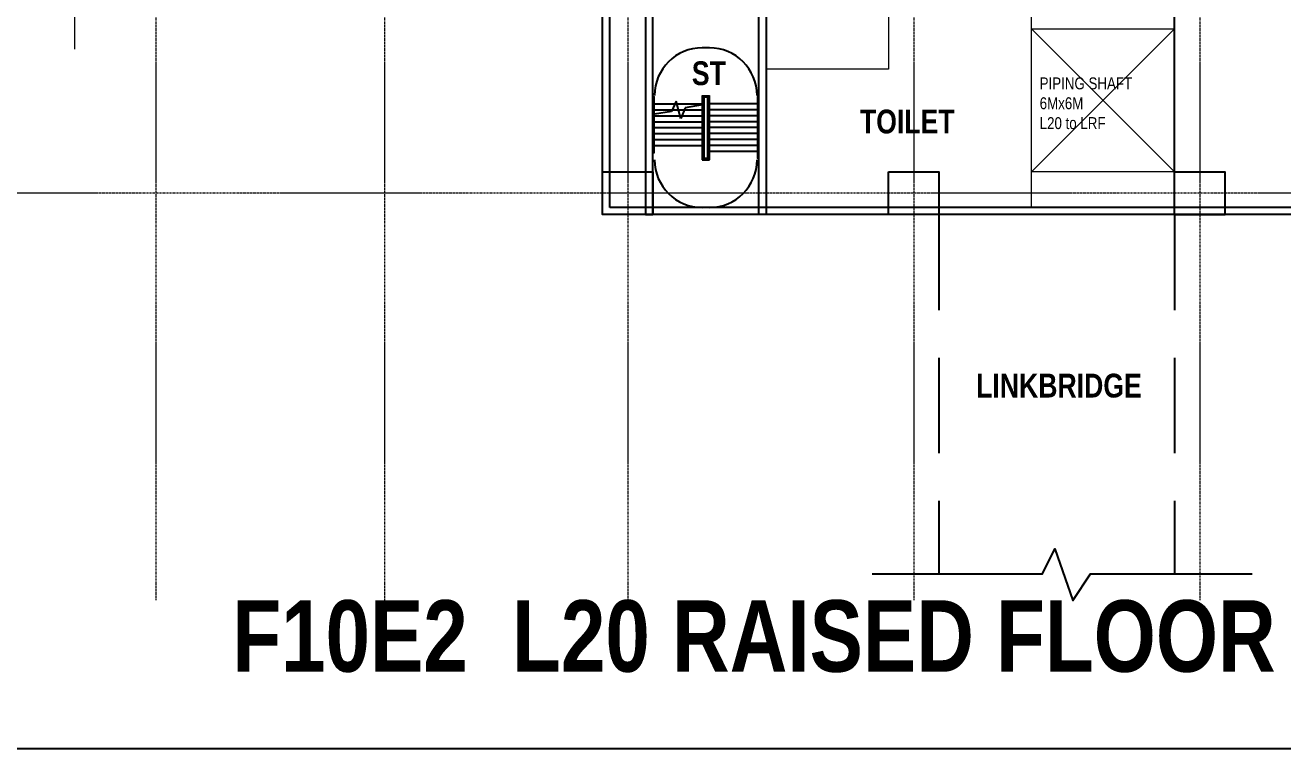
# Model space of a CAD drawing. Extents: x -15449 to 568150, y -1239737 to 53667.
# Drawn here: x 435134 to 487903, y -175944 to -145585 of the extents above; entities that cross this region are included whole.
import ezdxf

# ---------------------------------------------------------------- set-up
doc = ezdxf.new("R2010")
doc.units = 0
doc.header["$LTSCALE"] = 8
doc.linetypes.add('IDA - Grid Line', pattern=[3500, 2000, -500, 500, -500])
doc.linetypes.add('IDA - Hidden 2-1', pattern=[750, 500, -250])
doc.layers.get('0').update_dxf_attribs({"color": 1, "linetype": 'CONTINUOUS'})
doc.layers.get('Defpoints').update_dxf_attribs({"linetype": 'CONTINUOUS'})
doc.layers.add('000_CTCI_CSA', color=7, linetype='CONTINUOUS')
doc.layers.add('A-_ANOTGRID_E', color=7, linetype='CONTINUOUS', lineweight=9)
for name, color, linetype, lineweight, true_color in [('A-_RALG----_E1-1', 4, 'CONTINUOUS', 9, 0x00ffff), ('A-_RALG----_E3-1', 4, 'CONTINUOUS', 9, 0x00ffff), ('Block - Cargo Lift_dwg', 7, 'CONTINUOUS', 9, 0x767676)]:
    doc.layers.add(name, color=color, linetype=linetype, lineweight=lineweight, true_color=true_color)
doc.styles.add('Site Area', font='arial.ttf', dxfattribs={"width": 0.8})
doc.styles.get("Standard").update_dxf_attribs({"font": 'arial.ttf', "width": 0.8})

# ---------------------------------------------------------------- blocks, each defined once
blk = doc.blocks.new('column grid')
at = {"color": 252, "elevation": 0}
for points in [[(-60454.4, -102438.8), (-58354.4, -102438.8), (-58354.4, -104238.8), (-60454.4, -104238.8)], [(-48454.4, -102439.3), (-46354.4, -102439.3), (-46354.4, -104239.3), (-48454.4, -104239.3)], [(-36454.4, -102439.4), (-34354.4, -102439.4), (-34354.4, -104239.4), (-36454.4, -104239.4)]]:
    blk.add_lwpolyline(points, close=True, dxfattribs=at)
at = {"layer": 'A-_ANOTGRID_E', "color": 8, "linetype": 'IDA - Grid Line', "ltscale": 0.005, "true_color": 0x808080}
for p, q in [((-79204.4, 9427, 0), (-79204.4, -120414.2, 0)), ((-69604.4, 9427, 0), (-69604.4, -120414.2, 0)), ((-59404.4, 9427, 0), (-59404.4, -120414.2, 0)), ((-47404.4, 9427, 0), (-47404.4, -120414.2, 0)), ((-35404.4, 9427, 0), (-35404.4, -120414.2, 0)), ((29680.4, -103338.8, 0), (-104784.6, -103338.8, 0))]:
    blk.add_line(p, q, dxfattribs=at)
at = {"layer": 'Defpoints', "color": 2, "elevation": 0}
blk.add_lwpolyline([(-127418.5, 34485), (48331.5, 34485), (48331.5, -126648), (-127418.5, -126648)], close=True, dxfattribs=at)
blk = doc.blocks.new('CTCI_Building Footprint and Grid')
at = {"color": 8}
for p, q in [((1931676, -963272, 0), (1931376, -963272, 0)), ((1929296, -965622, 0), (1929336, -965622, 0)), ((1929376, -965622, 0), (1931376, -965622, 0)), ((1930279, -965510, 0), (1930086, -965949, 0)), ((1930230, -965622, 0), (1930309, -965622, 0)), ((1930473, -966234, 0), (1930279, -965510, 0)), ((1931376, -965671, 0), (1930666, -965794, 0)), ((1933676, -965622, 0), (1931676, -965622, 0)), ((1933756, -965622, 0), (1933716, -965622, 0)), ((1929296, -965872, 0), (1929336, -965872, 0)), ((1929336, -966062, 0), (1929296, -966073, 0)), ((1929296, -966122, 0), (1929336, -966122, 0)), ((1929376, -965872, 0), (1931376, -965872, 0)), ((1930086, -965949, 0), (1929376, -966051, 0)), ((1929376, -966122, 0), (1931376, -966122, 0)), ((1930120, -965872, 0), (1930376, -965872, 0)), ((1930443, -966122, 0), (1930522, -966122, 0)), ((1930666, -965794, 0), (1930473, -966234, 0)), ((1933676, -965872, 0), (1931676, -965872, 0)), ((1933676, -966122, 0), (1931676, -966122, 0)), ((1933756, -965872, 0), (1933716, -965872, 0)), ((1933756, -966122, 0), (1933716, -966122, 0)), ((1929296, -966372, 0), (1929336, -966372, 0)), ((1929296, -966622, 0), (1929336, -966622, 0)), ((1929376, -966372, 0), (1931376, -966372, 0)), ((1929376, -966622, 0), (1931376, -966622, 0)), ((1933676, -966372, 0), (1931676, -966372, 0)), ((1933676, -966622, 0), (1931676, -966622, 0)), ((1933756, -966372, 0), (1933716, -966372, 0)), ((1933756, -966622, 0), (1933716, -966622, 0)), ((1929296, -966872, 0), (1929336, -966872, 0)), ((1929296, -967122, 0), (1929336, -967122, 0)), ((1929376, -966872, 0), (1931376, -966872, 0)), ((1929376, -967122, 0), (1931376, -967122, 0)), ((1933676, -966872, 0), (1931676, -966872, 0)), ((1933676, -967122, 0), (1931676, -967122, 0)), ((1933756, -966872, 0), (1933716, -966872, 0)), ((1933756, -967122, 0), (1933716, -967122, 0)), ((1929296, -967372, 0), (1929336, -967372, 0)), ((1929376, -967372, 0), (1931376, -967372, 0)), ((1933676, -967372, 0), (1931676, -967372, 0)), ((1933676, -967622, 0), (1931676, -967622, 0)), ((1933756, -967372, 0), (1933716, -967372, 0)), ((1933756, -967622, 0), (1933716, -967622, 0)), ((1931676, -967972, 0), (1931376, -967972, 0)), ((1931376, -967972, 0), (1931676, -967972, 0)), ((1931676, -969972, 0), (1931376, -969972, 0))]:
    blk.add_line(p, q, dxfattribs=at)
for centre, start, end in [((1931376, -965272, 0), 90, 180), ((1931676, -965272, 0), 0, 90), ((1931376, -967972, 0), 180, 270), ((1931676, -967972, 0), 270, 0)]:
    blk.add_arc(centre, 2000, start, end, dxfattribs=at)
at = {"layer": '000_CTCI_CSA', "color": 8}
for p, q in [((1927196, -970272, 0), (1927197, -936372, 0)), ((1927496, -969972, 0), (1927496, -936372, 0)), ((1928997, -960372, 0), (1928997, -970272, 0)), ((1929296, -970272, 0), (1929296, -960372, 0)), ((1933756, -970272, 0), (1933756, -960672, 0)), ((1934056, -960672, 0), (1934056, -970272, 0)), ((2001257, -970272, 0), (1927196, -970272, 0)), ((2000957, -969972, 0), (1927496, -969972, 0)), ((1928997, -970272, 0), (1929296, -970272, 0)), ((1934056, -970272, 0), (1933756, -970272, 0))]:
    blk.add_line(p, q, dxfattribs=at)
at = {"layer": 'A-_RALG----_E1-1', "color": 8}
for p, q in [((1929336, -965322, 0), (1929376, -965322, 0)), ((1929336, -965622, 0), (1929336, -965322, 0)), ((1929336, -966062, 0), (1929336, -965622, 0)), ((1929376, -965622, 0), (1929376, -965322, 0)), ((1929376, -966051, 0), (1929376, -965622, 0)), ((1933716, -965321, 0), (1933676, -965321, 0)), ((1933676, -965321, 0), (1933676, -965371, 0)), ((1933676, -965371, 0), (1933676, -967621, 0)), ((1933716, -965321, 0), (1933716, -965371, 0)), ((1933716, -965371, 0), (1933716, -967621, 0)), ((1929376, -966051, 0), (1929336, -966062, 0)), ((1929336, -967622, 0), (1929336, -966062, 0)), ((1929376, -967622, 0), (1929376, -966051, 0)), ((1929336, -967672, 0), (1929336, -967622, 0)), ((1929336, -967672, 0), (1929376, -967672, 0)), ((1929376, -967672, 0), (1929376, -967622, 0)), ((1933676, -967621, 0), (1933676, -967921, 0)), ((1933716, -967621, 0), (1933716, -967921, 0)), ((1933716, -967921, 0), (1933676, -967921, 0))]:
    blk.add_line(p, q, dxfattribs=at)
at = {"layer": 'A-_RALG----_E3-1', "color": 8}
for p, q in [((1931376, -965272, 0), (1931676, -965272, 0)), ((1931376, -965622, 0), (1931376, -965272, 0)), ((1931376, -965622, 0), (1931401, -965622, 0)), ((1931376, -965671, 0), (1931376, -965622, 0)), ((1931401, -965622, 0), (1931376, -965622, 0)), ((1931401, -965671, 0), (1931376, -965671, 0)), ((1931376, -967622, 0), (1931376, -965671, 0)), ((1931401, -965671, 0), (1931376, -965671, 0)), ((1931376, -967622, 0), (1931376, -965671, 0)), ((1931401, -965297, 0), (1931651, -965297, 0)), ((1931401, -965622, 0), (1931401, -965297, 0)), ((1931401, -965622, 0), (1931406, -965622, 0)), ((1931401, -965671, 0), (1931401, -965622, 0)), ((1931406, -965622, 0), (1931401, -965622, 0)), ((1931406, -965671, 0), (1931401, -965671, 0)), ((1931406, -965671, 0), (1931401, -965671, 0)), ((1931406, -965671, 0), (1931401, -965671, 0)), ((1931401, -967622, 0), (1931401, -965671, 0)), ((1931406, -965671, 0), (1931401, -965671, 0)), ((1931406, -965671, 0), (1931401, -965671, 0)), ((1931406, -965671, 0), (1931401, -965671, 0)), ((1931401, -967622, 0), (1931401, -965671, 0)), ((1931446, -965622, 0), (1931451, -965622, 0)), ((1931451, -965622, 0), (1931446, -965622, 0)), ((1931451, -965671, 0), (1931446, -965671, 0)), ((1931451, -965671, 0), (1931446, -965671, 0)), ((1931451, -965671, 0), (1931446, -965671, 0)), ((1931451, -965671, 0), (1931446, -965671, 0)), ((1931451, -965671, 0), (1931446, -965671, 0)), ((1931451, -965671, 0), (1931446, -965671, 0)), ((1931451, -965347, 0), (1931601, -965347, 0)), ((1931451, -965622, 0), (1931451, -965347, 0)), ((1931451, -965622, 0), (1931476, -965622, 0)), ((1931451, -965671, 0), (1931451, -965622, 0)), ((1931476, -965622, 0), (1931451, -965622, 0)), ((1931476, -965671, 0), (1931451, -965671, 0)), ((1931451, -967622, 0), (1931451, -965671, 0)), ((1931476, -965671, 0), (1931451, -965671, 0)), ((1931451, -967622, 0), (1931451, -965671, 0)), ((1931476, -965622, 0), (1931476, -965347, 0)), ((1931476, -965671, 0), (1931476, -965622, 0)), ((1931476, -967622, 0), (1931476, -965671, 0)), ((1931476, -967622, 0), (1931476, -965671, 0)), ((1931576, -965347, 0), (1931576, -965372, 0)), ((1931576, -965372, 0), (1931576, -965622, 0)), ((1931576, -965622, 0), (1931576, -967622, 0)), ((1931601, -965347, 0), (1931601, -965372, 0)), ((1931601, -965372, 0), (1931601, -965622, 0)), ((1931601, -965622, 0), (1931601, -967622, 0)), ((1931651, -965297, 0), (1931651, -965372, 0)), ((1931651, -965372, 0), (1931651, -965622, 0)), ((1931651, -965622, 0), (1931651, -967622, 0)), ((1931676, -965272, 0), (1931676, -965372, 0)), ((1931676, -965372, 0), (1931676, -965622, 0)), ((1931676, -965622, 0), (1931676, -967622, 0)), ((1931376, -967972, 0), (1931376, -967622, 0)), ((1931376, -967972, 0), (1931376, -967622, 0)), ((1931401, -967947, 0), (1931401, -967622, 0)), ((1931401, -967947, 0), (1931401, -967622, 0)), ((1931451, -967897, 0), (1931451, -967622, 0)), ((1931451, -967897, 0), (1931451, -967622, 0)), ((1931476, -967897, 0), (1931476, -967622, 0)), ((1931476, -967897, 0), (1931476, -967622, 0)), ((1931601, -967622, 0), (1931576, -967622, 0)), ((1931576, -967622, 0), (1931601, -967622, 0)), ((1931576, -967622, 0), (1931576, -967897, 0)), ((1931576, -967622, 0), (1931601, -967622, 0)), ((1931576, -967622, 0), (1931576, -967897, 0)), ((1931606, -967622, 0), (1931601, -967622, 0)), ((1931601, -967622, 0), (1931606, -967622, 0)), ((1931601, -967622, 0), (1931601, -967897, 0)), ((1931601, -967622, 0), (1931606, -967622, 0)), ((1931601, -967622, 0), (1931601, -967897, 0)), ((1931651, -967622, 0), (1931646, -967622, 0)), ((1931646, -967622, 0), (1931651, -967622, 0)), ((1931646, -967622, 0), (1931651, -967622, 0)), ((1931676, -967622, 0), (1931651, -967622, 0)), ((1931651, -967622, 0), (1931676, -967622, 0)), ((1931651, -967622, 0), (1931651, -967947, 0)), ((1931651, -967622, 0), (1931676, -967622, 0)), ((1931651, -967622, 0), (1931651, -967947, 0)), ((1931676, -967622, 0), (1931676, -967972, 0)), ((1931676, -967622, 0), (1931676, -967972, 0)), ((1931676, -967972, 0), (1931376, -967972, 0)), ((1931676, -967972, 0), (1931376, -967972, 0)), ((1931651, -967947, 0), (1931401, -967947, 0)), ((1931651, -967947, 0), (1931401, -967947, 0)), ((1931601, -967897, 0), (1931451, -967897, 0)), ((1931601, -967897, 0), (1931451, -967897, 0))]:
    blk.add_line(p, q, dxfattribs=at)
at = {"color": 252}
blk.add_blockref('column grid', (1987651, -866033, 0), dxfattribs=at)
at = {"color": 252, "insert": (1930939, -963839, 0), "char_height": 1000, "attachment_point": 1, "style": 'Site Area'}
blk.add_mtext_dynamic_manual_height_columns('{\\fArial|b1|i0|c0|p34;ST}', width=3027.31, gutter_width=24255, heights=[0], dxfattribs=at)

msp = doc.modelspace()

# ---------------------------------------------------------------- linework, layer by layer
at = {"layer": '000_CTCI_CSA', "color": 8, "linetype": 'IDA - Hidden 2-1', "true_color": 0x808080}
for p, q in [((473464.1147, -153535.3554, 0), (473464.1147, -168596.204, 0)), ((483364.1147, -153535.4228, 0), (483364.1147, -168596.6495, 0))]:
    msp.add_line(p, q, dxfattribs=at)
at = {"layer": '000_CTCI_CSA', "color": 8, "ltscale": 0.1, "true_color": 0x808080, "elevation": 0}
msp.add_lwpolyline([(479764.1147, -112577.0636), (509463.6678, -112577.0636), (509463.6678, -133434.7793), (512750.2089, -133434.7793), (512750.2092, -153234.7791), (483364.1147, -153234.7791), (483364.1147, -143635.4228), (479763.9769, -143635.4228), (479764.1147, -112577.0636)], dxfattribs=at)
at = {"layer": '000_CTCI_CSA', "color": 8, "true_color": 0x808080, "elevation": 0}
msp.add_lwpolyline([(470665.9438, -168596.6495), (477825.6147, -168596.6495), (478335.6147, -167558.6495), (479092.6147, -169714.6495), (479837.6147, -168596.6495), (486619.9438, -168596.6495)], dxfattribs=at)
at = {"layer": 'Block - Cargo Lift_dwg', "color": 8, "linetype": 'IDA - Grid Line', "true_color": 0x808080}
for p, q in [((477364.1147, -145735.5634, 0), (483364.1147, -151735.5634, 0)), ((477364.1147, -151735.5634, 0), (483364.1147, -145735.5634, 0))]:
    msp.add_line(p, q, dxfattribs=at)
at = {"layer": 'Block - Cargo Lift_dwg', "color": 8, "true_color": 0x808080, "elevation": 0}
msp.add_lwpolyline([(437207.4093, -130637), (437207.4093, -137796.6709), (438245.4093, -138306.6709), (436089.4093, -139063.6709), (437207.4093, -139808.6709), (437207.4093, -146591)], dxfattribs=at)
at = {"layer": 'Block - Cargo Lift_dwg', "color": 8, "ltscale": 0.1, "true_color": 0x808080, "elevation": 0}
msp.add_lwpolyline([(477364.1147, -147434.7793), (477364.1147, -143635.3554), (473464.1147, -143635.3554), (473464.1147, -143635.3554), (471364.1147, -143635.3554), (471364.1147, -147434.7793), (466223.6677, -147434.7793), (466223.6677, -153234.7728), (477364.1147, -153234.7798), (477364.1147, -147434.7793)], dxfattribs=at)
at = {"layer": 'Block - Cargo Lift_dwg', "color": 8, "true_color": 0x808080, "elevation": 0}
msp.add_lwpolyline([(477364.1147, -145735.5634), (483364.1147, -145735.5634), (483364.1147, -151735.5634), (477364.1147, -151735.5634)], close=True, dxfattribs=at)
at = {"layer": 'Defpoints', "color": 2}
msp.add_lwpolyline([(392400, -14811), (568150, -14811), (568150, -175944), (392400, -175944)], close=True, dxfattribs=at)

# ---------------------------------------------------------------- block references
at = {"layer": '000_CTCI_CSA', "color": 2}
msp.add_blockref('CTCI_Building Footprint and Grid', (-1467832.5298, 816737), dxfattribs=at)

# ---------------------------------------------------------------- texts
at = {"color": 8, "true_color": 0x808080, "attachment_point": 1, "style": 'Site Area'}
for s, width, insert, char_height in [('{\\fArial|b1|i0|c0|p34;LINKBRIDGE}', 3027.311787, (475032.5691, -160205.502, 0), 1000), ('{\\fArial|b1|i0|c0|p34;F10E2  L20 RAISED FLOOR LAYOUT SCALE 1:300 }', 133992.306279, (443826.7092, -169710.1857, 0), 3000)]:
    msp.add_mtext_dynamic_manual_height_columns(s, width=width, gutter_width=24254.764, heights=[0], dxfattribs=dict(at, insert=insert, char_height=char_height))
at = {"layer": 'Block - Cargo Lift_dwg', "color": 8, "true_color": 0x808080, "insert": (477700.3544, -147778.1965, 0), "char_height": 500, "attachment_point": 1}
msp.add_mtext_dynamic_manual_height_columns('PIPING SHAFT\\P6Mx6M\\PL20 to LRF', width=6465.837161, gutter_width=1, heights=[0], dxfattribs=at)
at = {"layer": 'Block - Cargo Lift_dwg', "color": 8, "true_color": 0x808080, "insert": (470159.4702, -149127), "char_height": 1000, "attachment_point": 1, "style": 'Site Area'}
msp.add_mtext_dynamic_manual_height_columns('{\\fArial|b1|i0|c0|p34;TOILET}', width=3027.311787, gutter_width=24254.764, heights=[0], dxfattribs=at)

doc.saveas('drawing.dxf')
